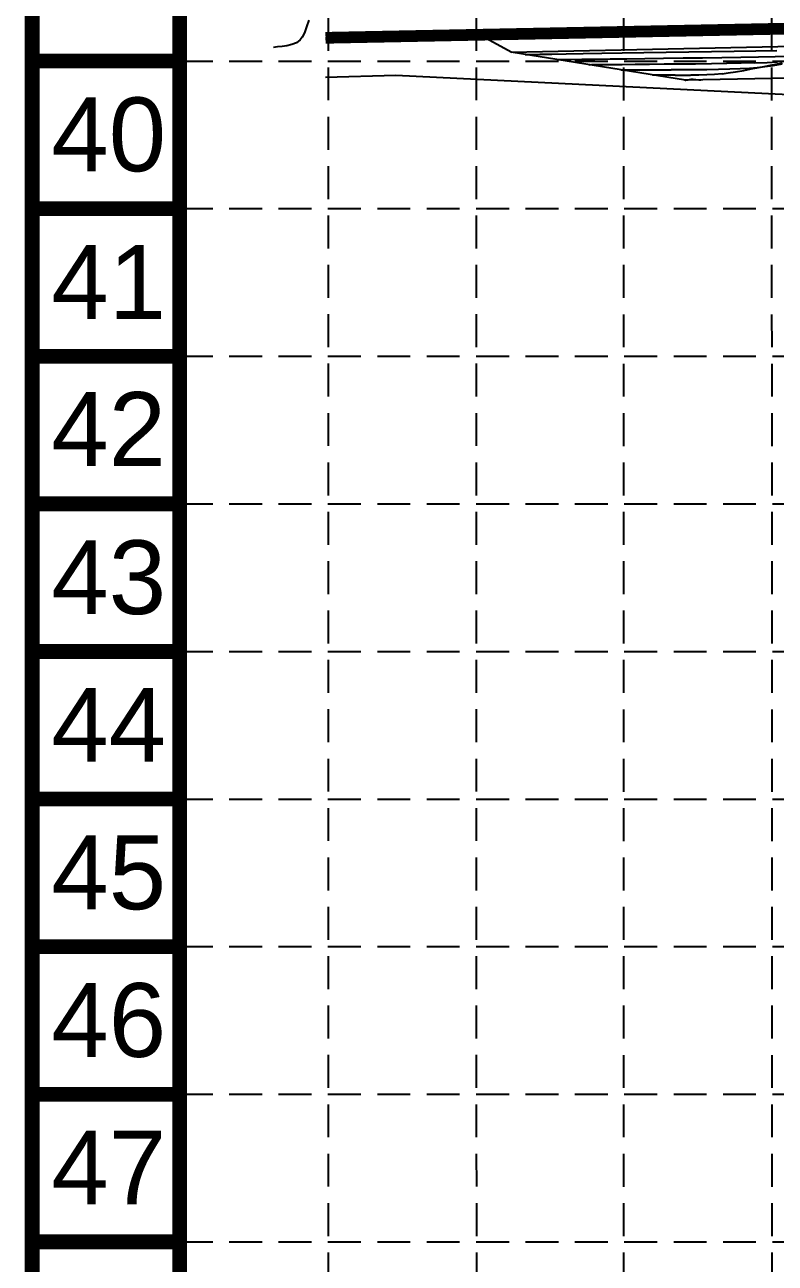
# Model space of a CAD drawing. Extents: x 5513 to 6525, y 3862 to 5479.
# Drawn here: x 5513.3 to 5641.5, y 4263.4 to 4475 of the extents above; entities that cross this region are included whole.
import ezdxf
from ezdxf.enums import TextEntityAlignment as Align

# ---------------------------------------------------------------- set-up
doc = ezdxf.new("R2010")
doc.units = 0
doc.header["$LTSCALE"] = 50
doc.header["$MEASUREMENT"] = 0
doc.linetypes.add('DAREA', pattern=[0.45, 0.35, -0.1])
doc.linetypes.add('HIDDEN', pattern=[0.375, 0.25, -0.125])
for name, color, linetype in [('BASE', 7, 'Continuous'), ('C-DRNA-E', 11, 'DAREA'), ('CONT-MJR', 6, 'Continuous'), ('CONT-MNR', 14, 'Continuous'), ('GRID', 254, 'HIDDEN'), ('SRF-FLT', 7, 'Continuous'), ('v-prop-line', 3, 'Continuous'), ('v-topo-bndy', 140, 'Continuous'), ('V-TOPO-BNDY-2', 7, 'Continuous'), ('v-topo-break', 150, 'Continuous')]:
    doc.layers.add(name, color=color, linetype=linetype)
doc.styles.get("Standard").update_dxf_attribs({"font": 'ARIAL.TTF'})

msp = doc.modelspace()

# ---------------------------------------------------------------- linework, layer by layer
at = {"layer": 'BASE', "const_width": 2.52}
for points in [[(6523.47, 3863.46), (6523.47, 5477.65), (5514.6, 5477.65), (5514.6, 3863.46)], [(6498.25, 3888.68), (6498.25, 5452.43), (5539.82, 5452.43), (5539.82, 3888.68)]]:
    msp.add_lwpolyline(points, close=True, dxfattribs=at)
for points in [[(5539.82, 4468.78), (5514.6, 4468.78)], [(5539.82, 4443.56), (5514.6, 4443.56)], [(5539.82, 4418.34), (5514.6, 4418.34)], [(5539.82, 4393.12), (5514.6, 4393.12)], [(5539.82, 4367.89), (5514.6, 4367.89)], [(5539.82, 4342.67), (5514.6, 4342.67)], [(5539.82, 4317.45), (5514.6, 4317.45)], [(5539.82, 4292.23), (5514.6, 4292.23)], [(5539.82, 4267.01), (5514.6, 4267.01)]]:
    msp.add_lwpolyline(points, dxfattribs=at)
at = {"layer": 'C-DRNA-E', "color": 7, "const_width": 2, "elevation": -7.22, "flags": 128}
msp.add_lwpolyline([(5564.72, 4472.75), (5728.77, 4476.01), (5798.88, 4738.76), (5913.71, 4826.38), (5930.42, 4919.4), (6006.42, 5046.81), (6036.52, 5117.29), (5564.72, 5109.83)], dxfattribs=at)
at = {"layer": 'CONT-MJR', "color": 42, "extrusion": (0.016968, -0.999856, 0), "elevation": -4373.18}
msp.add_lwpolyline([(5710.67, 710), (5713.72, 710)], dxfattribs=at)
at = {"layer": 'CONT-MJR', "color": 42, "extrusion": (0.018708, -0.999825, 0), "elevation": -4363.23}
msp.add_lwpolyline([(5721.32, 710), (5724.17, 710)], dxfattribs=at)
at = {"layer": 'CONT-MJR', "color": 42, "elevation": 710}
for points in [[(5641.54, 4469.55), (5644.12, 4469.61)], [(5604.26, 4469.03), (5604.4, 4469.04)], [(5606.6, 4469.06), (5608.48, 4469.09)], [(5610.74, 4469.11), (5613.33, 4469.15)], [(5613.33, 4469.15), (5616.2, 4469.18)], [(5619.27, 4469.22), (5622.48, 4469.26)], [(5629.12, 4469.35), (5632.43, 4469.4)], [(5632.43, 4469.4), (5635.64, 4469.45)]]:
    msp.add_lwpolyline(points, dxfattribs=at)
at = {"layer": 'CONT-MJR', "color": 42, "extrusion": (0.015095, -0.999886, 0), "elevation": -4383.93}
msp.add_lwpolyline([(5671.22, 710), (5671.56, 710)], dxfattribs=at)
at = {"layer": 'CONT-MJR', "color": 42, "extrusion": (0.01371, -0.999906, 0), "elevation": -4391.78}
msp.add_lwpolyline([(5665.48, 710), (5666.16, 710)], dxfattribs=at)
at = {"layer": 'CONT-MJR', "color": 42, "extrusion": (0.012725, -0.999919, 0), "elevation": -4397.36}
msp.add_lwpolyline([(5661.83, 710), (5663.02, 710)], dxfattribs=at)
at = {"layer": 'CONT-MJR', "color": 42, "extrusion": (0.011911, -0.999929, 0), "elevation": -4401.97}
msp.add_lwpolyline([(5661.31, 710), (5663.57, 710)], dxfattribs=at)
at = {"layer": 'CONT-MJR', "color": 42, "extrusion": (0.012324, -0.999924, 0), "elevation": -4399.63}
msp.add_lwpolyline([(5670.85, 710), (5673.92, 710)], dxfattribs=at)
at = {"layer": 'CONT-MJR', "color": 42, "extrusion": (0.013204, -0.999913, 0), "elevation": -4394.63}
msp.add_lwpolyline([(5681, 710), (5684.31, 710)], dxfattribs=at)
at = {"layer": 'CONT-MJR', "color": 42, "extrusion": (0.013838, -0.999904, 0), "elevation": -4391.03}
msp.add_lwpolyline([(5687.1, 710), (5690.43, 710)], dxfattribs=at)
at = {"layer": 'CONT-MNR', "color": 42, "extrusion": (0.938293, -0.345841, 0), "elevation": 3670.78}
msp.add_lwpolyline([(6121.88, 711), (6120.82, 711)], dxfattribs=at)
at = {"layer": 'CONT-MNR', "color": 42}
for points, elevation in [([(5561.85, 4475.79), (5561.47, 4474.61)], 711), ([(5558.97, 4471.6), (5558.13, 4471.4)], 711), ([(5598.81, 4469.9), (5598.96, 4469.91)], 711), ([(5598.96, 4469.91), (5599.32, 4469.91)], 711), ([(5603.35, 4469.98), (5605.85, 4470.01)], 711), ([(5608.73, 4470.06), (5611.94, 4470.11)], 711), ([(5630.66, 4470.4), (5634.51, 4470.47)], 711), ([(5638.24, 4470.53), (5641.79, 4470.59)], 711), ([(5609.83, 4468.16), (5610.15, 4468.17)], 709), ([(5611.82, 4468.18), (5613.46, 4468.2)], 709), ([(5620.03, 4468.25), (5622.59, 4468.28)], 709), ([(5625.25, 4468.3), (5627.95, 4468.33)], 709), ([(5627.82, 4467.33), (5629.87, 4467.36)], 708), ([(5627.95, 4468.33), (5630.63, 4468.37)], 709), ([(5630.63, 4468.37), (5633.25, 4468.41)], 709), ([(5635.54, 4467.51), (5637.12, 4467.59)], 708), ([(5637.12, 4467.59), (5638.47, 4467.69)], 708), ([(5639.76, 4467.83), (5641.19, 4468.03)], 708), ([(5640.14, 4468.56), (5641.94, 4468.62)], 709), ([(5615.14, 4467.29), (5615.27, 4467.29)], 708), ([(5615.27, 4467.29), (5615.57, 4467.29)], 708), ([(5615.57, 4467.29), (5616.13, 4467.3)], 708), ([(5620.04, 4467.3), (5621.83, 4467.3)], 708), ([(5620.71, 4466.42), (5620.99, 4466.42)], 707), ([(5623.28, 4466.41), (5624.47, 4466.4)], 707), ([(5626.16, 4465.54), (5626.28, 4465.54)], 706), ([(5626.45, 4465.55), (5626.65, 4465.59)], 706), ([(5626.65, 4465.59), (5626.89, 4465.64)], 706), ([(5626.89, 4465.64), (5627.17, 4465.67)], 706), ([(5627.17, 4465.67), (5627.5, 4465.66)], 706), ([(5627.5, 4465.66), (5627.99, 4465.63)], 706), ([(5628.49, 4465.59), (5628.86, 4465.56)], 706), ([(5634.76, 4466.94), (5636.17, 4467.19)], 707)]:
    msp.add_lwpolyline(points, dxfattribs=dict(at, elevation=elevation))
at = {"layer": 'CONT-MNR', "color": 42, "extrusion": (0.378443, -0.925624, 0), "elevation": -2035.27}
msp.add_lwpolyline([(6838.6, 711), (6837.76, 711)], dxfattribs=at)
at = {"layer": 'CONT-MNR', "color": 42, "extrusion": (0.574105, -0.818782, 0), "elevation": -469.65}
msp.add_lwpolyline([(7120.37, 711), (7119.57, 711)], dxfattribs=at)
at = {"layer": 'CONT-MNR', "color": 42, "extrusion": (0.808162, -0.58896, 0), "elevation": 1859.65}
msp.add_lwpolyline([(6889.85, 711), (6889.26, 711)], dxfattribs=at)
at = {"layer": 'CONT-MNR', "color": 42, "extrusion": (0.90482, -0.425795, 0), "elevation": 3126.95}
msp.add_lwpolyline([(6415.7, 711), (6414.87, 711)], dxfattribs=at)
at = {"layer": 'CONT-MNR', "color": 42, "extrusion": (0.101391, -0.994847, 0), "elevation": -3884.77}
msp.add_lwpolyline([(5981.2, 711), (5980.51, 711)], dxfattribs=at)
at = {"layer": 'CONT-MNR', "color": 42, "extrusion": (0.102026, -0.994782, 0), "elevation": -3880.95}
msp.add_lwpolyline([(5984.48, 711), (5983.68, 711)], dxfattribs=at)
at = {"layer": 'CONT-MNR', "color": 42, "extrusion": (0.148158, -0.988964, 0), "elevation": -3598.57}
msp.add_lwpolyline([(6159.26, 711), (6158.41, 711)], dxfattribs=at)
at = {"layer": 'CONT-MNR', "color": 42, "extrusion": (0.015995, -0.999872, 0), "elevation": -4379.78}
msp.add_lwpolyline([(5670.1, 711), (5670.81, 711)], dxfattribs=at)
at = {"layer": 'CONT-MNR', "color": 42, "extrusion": (0.015667, -0.999877, 0), "elevation": -4381.64}
msp.add_lwpolyline([(5669.38, 711), (5670.65, 711)], dxfattribs=at)
at = {"layer": 'CONT-MNR', "color": 42, "extrusion": (0.015473, -0.99988, 0), "elevation": -4382.74}
msp.add_lwpolyline([(5669.8, 711), (5671.85, 711)], dxfattribs=at)
at = {"layer": 'CONT-MNR', "color": 42, "extrusion": (0.015375, -0.999882, 0), "elevation": -4383.29}
msp.add_lwpolyline([(5673.92, 711), (5676.8, 711)], dxfattribs=at)
at = {"layer": 'CONT-MNR', "color": 42, "extrusion": (0.015471, -0.99988, 0), "elevation": -4382.75}
msp.add_lwpolyline([(5680.43, 711), (5683.9, 711)], dxfattribs=at)
at = {"layer": 'CONT-MNR', "color": 42, "extrusion": (0.015566, -0.999879, 0), "elevation": -4382.21}
msp.add_lwpolyline([(5684.31, 711), (5687.99, 711)], dxfattribs=at)
at = {"layer": 'CONT-MNR', "color": 42, "extrusion": (0.015691, -0.999877, 0), "elevation": -4381.5}
msp.add_lwpolyline([(5688.53, 711), (5692.34, 711)], dxfattribs=at)
at = {"layer": 'CONT-MNR', "color": 42, "extrusion": (0.015848, -0.999874, 0), "elevation": -4380.61}
msp.add_lwpolyline([(5693.03, 711), (5696.91, 711)], dxfattribs=at)
at = {"layer": 'CONT-MNR', "color": 42, "extrusion": (0.016044, -0.999871, 0), "elevation": -4379.49}
msp.add_lwpolyline([(5697.77, 711), (5701.66, 711)], dxfattribs=at)
at = {"layer": 'CONT-MNR', "color": 42, "extrusion": (0.016592, -0.999862, 0), "elevation": -4376.36}
msp.add_lwpolyline([(5707.9, 711), (5711.63, 711)], dxfattribs=at)
at = {"layer": 'CONT-MNR', "color": 42, "extrusion": (0.016114, -0.99987, 0), "elevation": -4377.19}
msp.add_lwpolyline([(5680.97, 709), (5681.1, 709)], dxfattribs=at)
at = {"layer": 'CONT-MNR', "color": 42, "extrusion": (0.011214, -0.999937, 0), "elevation": -4404.97}
msp.add_lwpolyline([(5659.91, 709), (5660.53, 709)], dxfattribs=at)
at = {"layer": 'CONT-MNR', "color": 42, "extrusion": (0.009419, -0.999956, 0), "elevation": -4415.13}
msp.add_lwpolyline([(5652.61, 709), (5653.66, 709)], dxfattribs=at)
at = {"layer": 'CONT-MNR', "color": 42, "extrusion": (0.007975, -0.999968, 0), "elevation": -4423.29}
msp.add_lwpolyline([(5648.92, 709), (5650.87, 709)], dxfattribs=at)
at = {"layer": 'CONT-MNR', "color": 42, "extrusion": (0.008058, -0.999968, 0), "elevation": -4422.82}
msp.add_lwpolyline([(5651.23, 709), (5653.44, 709)], dxfattribs=at)
at = {"layer": 'CONT-MNR', "color": 42, "extrusion": (0.008465, -0.999964, 0), "elevation": -4420.52}
msp.add_lwpolyline([(5655.25, 709), (5657.66, 709)], dxfattribs=at)
at = {"layer": 'CONT-MNR', "color": 42, "extrusion": (0.010097, -0.999949, 0), "elevation": -4411.28}
msp.add_lwpolyline([(5667.42, 709), (5670.08, 709)], dxfattribs=at)
at = {"layer": 'CONT-MNR', "color": 42, "extrusion": (0.018364, -0.999831, 0), "elevation": -4363.22}
msp.add_lwpolyline([(5710.96, 708), (5712.96, 708)], dxfattribs=at)
at = {"layer": 'CONT-MNR', "color": 42, "extrusion": (0.026146, -0.999658, 0), "elevation": -4318.61}
msp.add_lwpolyline([(5746.75, 708), (5748.66, 708)], dxfattribs=at)
at = {"layer": 'CONT-MNR', "color": 42, "extrusion": (0.017743, -0.999843, 0), "elevation": -4367.75}
msp.add_lwpolyline([(5711.64, 709), (5714.14, 709)], dxfattribs=at)
at = {"layer": 'CONT-MNR', "color": 42, "extrusion": (0.036759, -0.999324, 0), "elevation": -4257.33}
msp.add_lwpolyline([(5794.19, 708), (5795.95, 708)], dxfattribs=at)
at = {"layer": 'CONT-MNR', "color": 42, "extrusion": (0.021387, -0.999771, 0), "elevation": -4346.9}
msp.add_lwpolyline([(5730.02, 709), (5732.33, 709)], dxfattribs=at)
at = {"layer": 'CONT-MNR', "color": 42, "extrusion": (0.186804, -0.982397, 0), "elevation": -3335.7}
msp.add_lwpolyline([(6371.44, 707), (6373.01, 707)], dxfattribs=at)
at = {"layer": 'CONT-MNR', "color": 42, "extrusion": (0.193293, -0.981141, 0), "elevation": -3293.5}
msp.add_lwpolyline([(6394.92, 707), (6396.59, 707)], dxfattribs=at)
at = {"layer": 'CONT-MNR', "color": 42, "extrusion": (0.026481, -0.999649, 0), "elevation": -4317.63}
msp.add_lwpolyline([(5754.41, 709), (5756.5, 709)], dxfattribs=at)
at = {"layer": 'CONT-MNR', "color": 42, "extrusion": (0.10977, -0.993957, 0), "elevation": -3821.76}
msp.add_lwpolyline([(6094.81, 708), (6096.11, 708)], dxfattribs=at)
at = {"layer": 'CONT-MNR', "color": 42, "extrusion": (0.195423, -0.980719, 0), "elevation": -3279.6}
msp.add_lwpolyline([(6403.72, 707), (6405.46, 707)], dxfattribs=at)
at = {"layer": 'CONT-MNR', "color": 42, "extrusion": (0.193836, -0.981034, 0), "elevation": -3289.96}
msp.add_lwpolyline([(6400.15, 707), (6401.92, 707)], dxfattribs=at)
at = {"layer": 'CONT-MNR', "color": 42, "extrusion": (0.157372, -0.987539, 0), "elevation": -3524.59}
msp.add_lwpolyline([(6274.04, 708), (6275.6, 708)], dxfattribs=at)
at = {"layer": 'CONT-MNR', "color": 42, "extrusion": (0.002315, -0.999997, 0), "elevation": -4454.28}
msp.add_lwpolyline([(5626.46, 708), (5627.37, 708)], dxfattribs=at)
at = {"layer": 'CONT-MNR', "color": 42, "extrusion": (0.000245495, -1, 0), "elevation": -4465.92}
msp.add_lwpolyline([(5618.14, 708), (5619.53, 708)], dxfattribs=at)
at = {"layer": 'CONT-MNR', "color": 42, "extrusion": (-0.000235401, -1, 0), "elevation": -4468.62}
msp.add_lwpolyline([(5617.38, 708), (5618.99, 708)], dxfattribs=at)
at = {"layer": 'CONT-MNR', "color": 42, "extrusion": (0.014417, -0.999896, 0), "elevation": -4384.92}
msp.add_lwpolyline([(5684.39, 707), (5684.52, 707)], dxfattribs=at)
at = {"layer": 'CONT-MNR', "color": 42, "extrusion": (-0.000436442, -1, 0), "elevation": -4468.87}
msp.add_lwpolyline([(5619.04, 707), (5619.52, 707)], dxfattribs=at)
at = {"layer": 'CONT-MNR', "color": 42, "extrusion": (-0.006629, -0.999978, 0), "elevation": -4503.59}
msp.add_lwpolyline([(5591.74, 707), (5592.48, 707)], dxfattribs=at)
at = {"layer": 'CONT-MNR', "color": 42, "extrusion": (0.002134, -0.999998, 0), "elevation": -4455.29}
msp.add_lwpolyline([(5631.35, 708), (5633.27, 708)], dxfattribs=at)
at = {"layer": 'CONT-MNR', "color": 42, "extrusion": (-0.009421, -0.999956, 0), "elevation": -4519.18}
msp.add_lwpolyline([(5579.89, 707), (5580.95, 707)], dxfattribs=at)
at = {"layer": 'CONT-MNR', "color": 42, "extrusion": (0.004627, -0.999989, 0), "elevation": -4441.24}
msp.add_lwpolyline([(5644.36, 708), (5646.37, 708)], dxfattribs=at)
at = {"layer": 'CONT-MNR', "color": 42, "extrusion": (-0.003496, -0.999994, 0), "elevation": -4486.03}
msp.add_lwpolyline([(5608.82, 707), (5610.1, 707)], dxfattribs=at)
at = {"layer": 'CONT-MNR', "color": 42, "extrusion": (0.004264, -0.999991, 0), "elevation": -4442.36}
msp.add_lwpolyline([(5644.75, 707), (5646.09, 707)], dxfattribs=at)
at = {"layer": 'CONT-MNR', "color": 42, "extrusion": (0.008025, -0.999968, 0), "elevation": -4422.03}
msp.add_lwpolyline([(5661.43, 708), (5663.49, 708)], dxfattribs=at)
at = {"layer": 'CONT-MNR', "color": 42, "extrusion": (0.008597, -0.999963, 0), "elevation": -4417.01}
msp.add_lwpolyline([(5664.2, 706), (5664.22, 706)], dxfattribs=at)
at = {"layer": 'CONT-MNR', "color": 42, "extrusion": (-0.00744, -0.999972, 0), "elevation": -4507.28}
msp.add_lwpolyline([(5592.66, 706), (5592.7, 706)], dxfattribs=at)
at = {"layer": 'CONT-MNR', "color": 42, "extrusion": (-0.014021, -0.999902, 0), "elevation": -4543.99}
msp.add_lwpolyline([(5562.92, 706), (5562.99, 706)], dxfattribs=at)
at = {"layer": 'CONT-MNR', "color": 42, "extrusion": (0.050675, -0.998715, 0), "elevation": -4174.7}
msp.add_lwpolyline([(5845.34, 706), (5845.51, 706)], dxfattribs=at)
at = {"layer": 'CONT-MNR', "color": 42, "extrusion": (0.015214, -0.999884, 0), "elevation": -4380.27}
msp.add_lwpolyline([(5694.4, 707), (5695.77, 707)], dxfattribs=at)
at = {"layer": 'CONT-MNR', "color": 42, "extrusion": (-0.079854, -0.996807, 0), "elevation": -4900.79}
msp.add_lwpolyline([(5253.42, 706), (5253.92, 706)], dxfattribs=at)
at = {"layer": 'CONT-MNR', "color": 42, "extrusion": (0.029889, -0.999553, 0), "elevation": -4296.19}
msp.add_lwpolyline([(5759.45, 707), (5760.83, 707)], dxfattribs=at)
at = {"layer": 'CONT-MNR', "color": 42, "extrusion": (0.049311, -0.998783, 0), "elevation": -4183.41}
msp.add_lwpolyline([(5843.24, 707), (5844.58, 707)], dxfattribs=at)
at = {"layer": 'CONT-MNR', "color": 42, "extrusion": (0.075216, -0.997167, 0), "elevation": -4030.32}
msp.add_lwpolyline([(5951.19, 707), (5952.46, 707)], dxfattribs=at)
at = {"layer": 'CONT-MNR', "color": 42, "extrusion": (0.118038, -0.993009, 0), "elevation": -3770.55}
msp.add_lwpolyline([(6120.31, 707), (6121.37, 707)], dxfattribs=at)
at = {"layer": 'CONT-MNR', "color": 42, "extrusion": (0.153656, -0.988124, 0), "elevation": -3548.08}
msp.add_lwpolyline([(6252.95, 707), (6254.22, 707)], dxfattribs=at)
at = {"layer": 'GRID', "color": 253, "linetype": 'HIDDEN', "ltscale": 0.45}
for p, q in [((5565.27, 3989.57), (5565.14, 5451.48)), ((5590.6, 3989.57), (5590.29, 5451.47)), ((5615.75, 3989.56), (5615.52, 5451.41)), ((5641.11, 3989.56), (5640.71, 5451.37)), ((5539.82, 4468.78), (6498.25, 4468.78)), ((5539.82, 4443.56), (6498.25, 4443.56)), ((5539.82, 4418.34), (6498.25, 4418.34)), ((5539.82, 4393.12), (6498.25, 4393.12)), ((5539.82, 4367.89), (6498.25, 4367.89)), ((5539.82, 4342.67), (6498.25, 4342.67)), ((5539.82, 4317.45), (6498.25, 4317.45)), ((5539.82, 4292.23), (6498.25, 4292.23)), ((5539.82, 4267.01), (6498.25, 4267.01))]:
    msp.add_line(p, q, dxfattribs=at)
at = {"layer": 'SRF-FLT', "color": 7}
msp.add_polyline3d([(5596.45, 4470.28, 711.44), (5660.77, 4471.66, 711.71), (5725.64, 4472.88, 711.76), (5790.57, 4474.22, 711.12), (5822.58, 4474.74, 710.68), (5814.63, 4460.6, 709.74), (5814.88, 4450.83, 709.28), (5843.61, 4448.88, 709.41), (5847.91, 4431.44, 709.16), (5829.12, 4416.89, 708.59)], dxfattribs=at)
at = {"layer": 'v-prop-line', "color": 7}
msp.add_line((6423.84, 4489.8), (5564.72, 4472.75), dxfattribs=at)
at = {"layer": 'v-topo-bndy', "color": 7}
msp.add_polyline3d([(6015.7, 4395.53, 703.43), (5985.05, 4352.05, 703.14), (5944.35, 4298.82, 703.44), (5912.06, 4273.92, 704.68), (5884.3, 4273.92, 705.85), (5870.68, 4315.04, 707.42), (5897.78, 4374.02, 707.21), (5889.34, 4401.54, 708.19), (5883.31, 4417.73, 708.68), (5829.12, 4416.89, 708.59), (5811.69, 4423.53, 708.35), (5796.34, 4459.32, 708.22), (5726.86, 4467.43, 707.39), (5626.22, 4465.51, 705.96), (5596.45, 4470.28, 711.44), (5591.56, 4473, 711.29), (5564.72, 4472.47, 711.04)], dxfattribs=at)
at = {"layer": 'V-TOPO-BNDY-2', "color": 7}
msp.add_lwpolyline([(6474.75, 4488.72), (6453.14, 4474.75), (6399.76, 4469.67), (6070.6, 4469.67), (6023.58, 4427.74), (6021.03, 4395.98), (5922.23, 4268.09), (5881.7, 4269.69), (5864.71, 4317.2), (5891.4, 4373.11), (5877.42, 4411.22), (5810.07, 4411.22), (5787.71, 4457.39), (5654.26, 4462.48), (5576.74, 4466.29), (5564.72, 4465.97)], dxfattribs=at)
at = {"layer": 'v-topo-break', "color": 7, "linetype": 'ByBlock'}
msp.add_polyline3d([(5596.45, 4470.28, 711.44), (5660.77, 4471.66, 711.71), (5725.64, 4472.88, 711.76), (5790.57, 4474.22, 711.12), (5822.58, 4474.74, 710.68), (5814.63, 4460.6, 709.74), (5814.88, 4450.83, 709.28), (5843.61, 4448.88, 709.41), (5847.91, 4431.44, 709.16), (5829.12, 4416.89, 708.59)], dxfattribs=at)

# ---------------------------------------------------------------- texts
at = {"layer": 'BASE'}
for s, p in [('40', (5527.69, 4456.25)), ('41', (5527.69, 4431.03)), ('42', (5527.67, 4405.91)), ('43', (5527.69, 4380.58)), ('44', (5527.69, 4355.36)), ('45', (5527.69, 4330.14)), ('46', (5527.69, 4304.92)), ('47', (5527.69, 4279.7))]:
    msp.add_text(s, height=12.611, dxfattribs=at).set_placement(p, align=Align.MIDDLE_CENTER)

doc.saveas('drawing.dxf')
